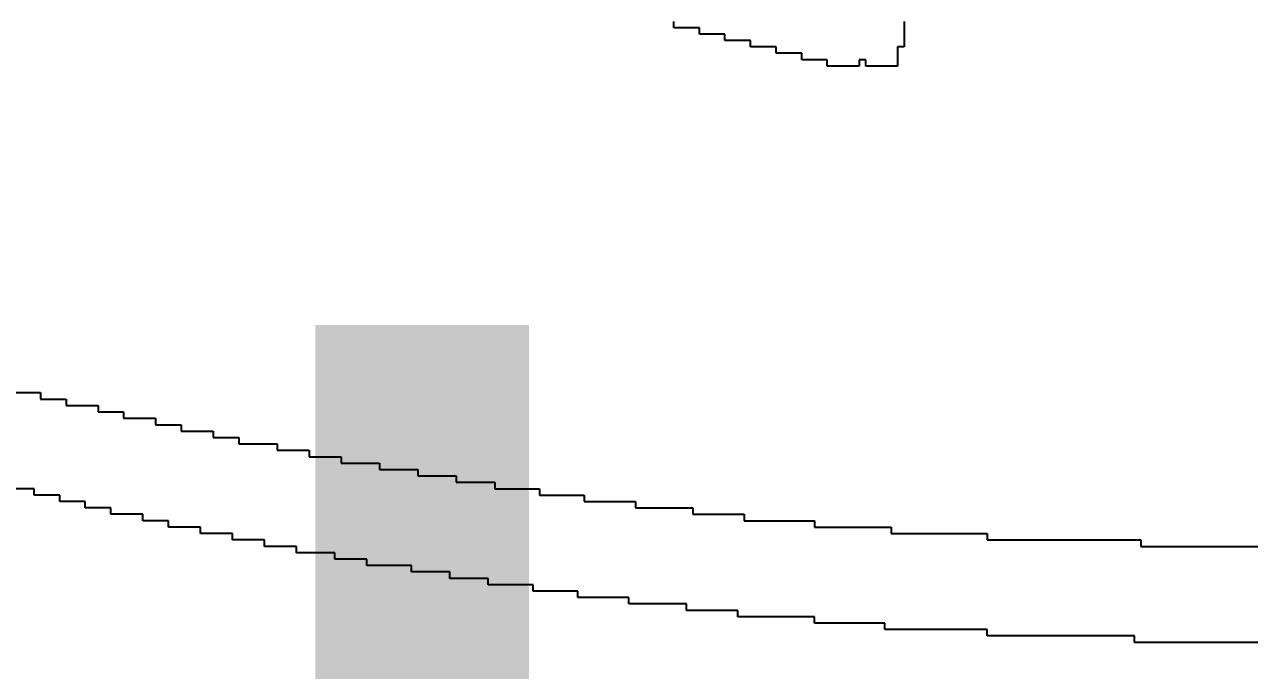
# Model space of a CAD drawing. Header units: millimetres. Extents: x 38.3 to 116.8, y 314 to 397.1.
# Drawn here: x 96.826 to 98.728, y 370.405 to 371.407 of the extents above; entities that cross this region are included whole.
import ezdxf

# ---------------------------------------------------------------- set-up
doc = ezdxf.new("R2010")
doc.units = ezdxf.units.MM
doc.layers.add('BottomOverlay', color=54, linetype='Continuous')
doc.layers.add('TopOverlay', color=2, linetype='Continuous')

# ---------------------------------------------------------------- blocks, each defined once
blk = doc.blocks.new('4S6TMP_L____85')
at = {"layer": 'TopOverlay'}
for p, q in [((-1.0989, -7.3118), (-1.0989, -7.3019)), ((-0.7412, -7.3019), (-0.7412, -7.3118)), ((-1.0591, -7.3118), (-1.0989, -7.3118)), ((-1.0591, -7.3217), (-1.0591, -7.3118)), ((-1.0194, -7.3217), (-1.0591, -7.3217)), ((-1.0194, -7.3317), (-1.0194, -7.3217)), ((-0.7412, -7.3118), (-0.7412, -7.3217)), ((-0.7412, -7.3217), (-0.7412, -7.3317)), ((-0.9796, -7.3317), (-1.0194, -7.3317)), ((-0.9796, -7.3416), (-0.9796, -7.3317)), ((-0.9399, -7.3416), (-0.9796, -7.3416)), ((-0.9399, -7.3515), (-0.9399, -7.3416)), ((-0.7412, -7.3416), (-0.7512, -7.3416)), ((-0.7512, -7.3416), (-0.7512, -7.3515)), ((-0.7412, -7.3317), (-0.7412, -7.3416)), ((-0.9002, -7.3515), (-0.9399, -7.3515)), ((-0.9002, -7.3615), (-0.9002, -7.3515)), ((-0.8604, -7.3615), (-0.9002, -7.3615)), ((-0.8604, -7.3714), (-0.8604, -7.3615)), ((-0.8008, -7.3615), (-0.8108, -7.3615)), ((-0.8108, -7.3615), (-0.8108, -7.3714)), ((-0.8008, -7.3714), (-0.8008, -7.3615)), ((-0.7512, -7.3515), (-0.7512, -7.3615)), ((-0.7512, -7.3615), (-0.7512, -7.3714)), ((-0.8108, -7.3714), (-0.8604, -7.3714)), ((-0.7512, -7.3714), (-0.8008, -7.3714)), ((-2.122, -7.878), (-2.0823, -7.878)), ((-2.0823, -7.878), (-2.0823, -7.888)), ((-2.0823, -7.888), (-2.0426, -7.888)), ((-2.0426, -7.888), (-2.0426, -7.8979)), ((-2.0426, -7.8979), (-1.9929, -7.8979)), ((-1.9929, -7.8979), (-1.9929, -7.9078)), ((-1.9929, -7.9078), (-1.9532, -7.9078)), ((-1.9532, -7.9078), (-1.9532, -7.9178)), ((-1.9532, -7.9178), (-1.9035, -7.9178)), ((-1.9035, -7.9178), (-1.9035, -7.9277)), ((-1.9035, -7.9277), (-1.8638, -7.9277)), ((-1.8638, -7.9277), (-1.8638, -7.9376)), ((-1.8638, -7.9376), (-1.8141, -7.9376)), ((-1.8141, -7.9376), (-1.8141, -7.9476)), ((-1.8141, -7.9476), (-1.7744, -7.9476)), ((-1.7744, -7.9476), (-1.7744, -7.9575)), ((-1.7744, -7.9575), (-1.7148, -7.9575)), ((-1.7148, -7.9575), (-1.7148, -7.9674)), ((-1.7148, -7.9674), (-1.6651, -7.9674)), ((-1.6651, -7.9674), (-1.6651, -7.9774)), ((-1.6651, -7.9774), (-1.6154, -7.9774)), ((-1.6154, -7.9774), (-1.6154, -7.9873)), ((-1.6154, -7.9873), (-1.5558, -7.9873)), ((-1.5558, -7.9873), (-1.5558, -7.9972)), ((-1.5558, -7.9972), (-1.4962, -7.9972)), ((-1.4962, -7.9972), (-1.4962, -8.0072)), ((-1.4962, -8.0072), (-1.4366, -8.0072)), ((-1.4366, -8.0072), (-1.4366, -8.0171)), ((-2.0922, -8.0271), (-2.1419, -8.0271)), ((-2.0922, -8.037), (-2.0922, -8.0271)), ((-1.4366, -8.0171), (-1.377, -8.0171)), ((-1.377, -8.0171), (-1.377, -8.0271)), ((-1.377, -8.0271), (-1.3075, -8.0271)), ((-1.3075, -8.0271), (-1.3075, -8.037)), ((-2.0525, -8.037), (-2.0922, -8.037)), ((-2.0525, -8.0469), (-2.0525, -8.037)), ((-1.3075, -8.037), (-1.2379, -8.037)), ((-1.2379, -8.037), (-1.2379, -8.0469)), ((-2.0128, -8.0469), (-2.0525, -8.0469)), ((-2.0128, -8.0569), (-2.0128, -8.0469)), ((-1.973, -8.0569), (-2.0128, -8.0569)), ((-1.973, -8.0668), (-1.973, -8.0569)), ((-1.2379, -8.0469), (-1.1585, -8.0469)), ((-1.1585, -8.0469), (-1.1585, -8.0569)), ((-1.1585, -8.0569), (-1.0691, -8.0569)), ((-1.0691, -8.0569), (-1.0691, -8.0668)), ((-1.9234, -8.0668), (-1.973, -8.0668)), ((-1.9234, -8.0767), (-1.9234, -8.0668)), ((-1.8836, -8.0767), (-1.9234, -8.0767)), ((-1.8836, -8.0867), (-1.8836, -8.0767)), ((-1.0691, -8.0668), (-0.9896, -8.0668)), ((-0.9896, -8.0668), (-0.9896, -8.0767)), ((-0.9896, -8.0767), (-0.8803, -8.0767)), ((-0.8803, -8.0767), (-0.8803, -8.0867)), ((-1.834, -8.0867), (-1.8836, -8.0867)), ((-1.834, -8.0966), (-1.834, -8.0867)), ((-1.7843, -8.0966), (-1.834, -8.0966)), ((-1.7843, -8.1065), (-1.7843, -8.0966)), ((-0.8803, -8.0867), (-0.7611, -8.0867)), ((-0.7611, -8.0867), (-0.7611, -8.0966)), ((-0.7611, -8.0966), (-0.6121, -8.0966)), ((-0.6121, -8.0966), (-0.6121, -8.1065)), ((-1.7346, -8.1065), (-1.7843, -8.1065)), ((-1.7346, -8.1165), (-1.7346, -8.1065)), ((-1.685, -8.1165), (-1.7346, -8.1165)), ((-1.685, -8.1264), (-1.685, -8.1165)), ((-0.6121, -8.1065), (-0.3737, -8.1065)), ((-0.3737, -8.1065), (-0.3737, -8.1165)), ((-0.3737, -8.1165), (0.0932, -8.1165)), ((-1.6253, -8.1264), (-1.685, -8.1264)), ((-1.6253, -8.1363), (-1.6253, -8.1264)), ((-1.5757, -8.1363), (-1.6253, -8.1363)), ((-1.5757, -8.1463), (-1.5757, -8.1363)), ((-1.5061, -8.1463), (-1.5757, -8.1463)), ((-1.5061, -8.1562), (-1.5061, -8.1463)), ((-1.4465, -8.1562), (-1.5061, -8.1562)), ((-1.4465, -8.1661), (-1.4465, -8.1562)), ((-1.3869, -8.1661), (-1.4465, -8.1661)), ((-1.3869, -8.1761), (-1.3869, -8.1661)), ((-1.3174, -8.1761), (-1.3869, -8.1761)), ((-1.3174, -8.186), (-1.3174, -8.1761)), ((-1.2479, -8.186), (-1.3174, -8.186)), ((-1.2479, -8.1959), (-1.2479, -8.186)), ((-1.1684, -8.1959), (-1.2479, -8.1959)), ((-1.1684, -8.2059), (-1.1684, -8.1959)), ((-1.079, -8.2059), (-1.1684, -8.2059)), ((-1.079, -8.2158), (-1.079, -8.2059)), ((-0.9995, -8.2158), (-1.079, -8.2158)), ((-0.9995, -8.2257), (-0.9995, -8.2158)), ((-0.8803, -8.2257), (-0.9995, -8.2257)), ((-0.8803, -8.2357), (-0.8803, -8.2257)), ((-0.771, -8.2357), (-0.8803, -8.2357)), ((-0.771, -8.2456), (-0.771, -8.2357)), ((-0.6121, -8.2456), (-0.771, -8.2456)), ((-0.6121, -8.2555), (-0.6121, -8.2456)), ((-0.3836, -8.2555), (-0.6121, -8.2555)), ((-0.3836, -8.2655), (-0.3836, -8.2555)), ((0.0932, -8.2655), (-0.3836, -8.2655))]:
    blk.add_line(p, q, dxfattribs=at)

msp = doc.modelspace()

# ---------------------------------------------------------------- block references
msp.add_blockref('4S6TMP_L____85', (98.933, 378.714))

# ---------------------------------------------------------------- texts
at = {"layer": 'BottomOverlay', "text_generation_flag": 2}
msp.add_text('Kenwood TS-50S', height=2.999999, rotation=90, dxfattribs=at).set_placement((100.2773, 388.874))

doc.saveas('drawing.dxf')
